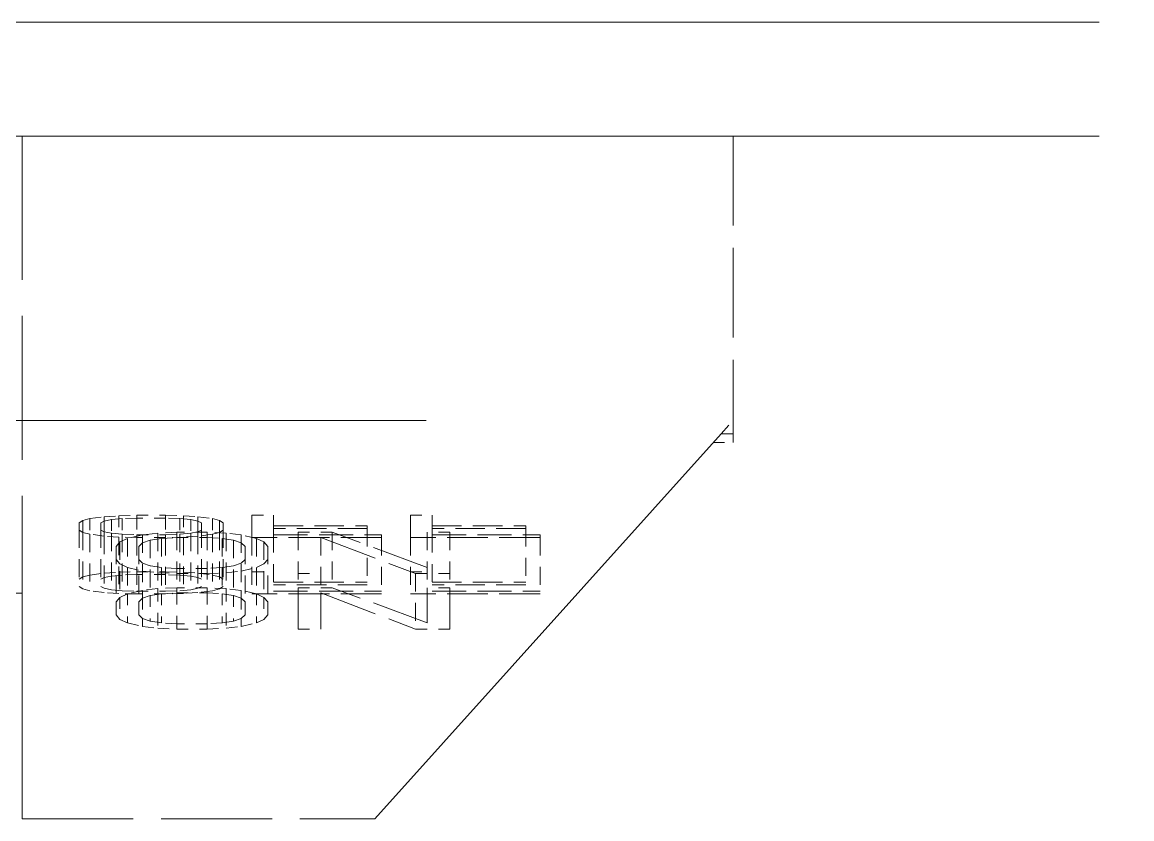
# Model space of a CAD drawing. Header units: millimetres. Extents: x 0 to 5945, y 0 to 4205.
# Drawn here: x 1976.13 to 1985.88, y 2205.96 to 2212.96 of the extents above; entities that cross this region are included whole.
import ezdxf

# ---------------------------------------------------------------- set-up
doc = ezdxf.new("R2010")
doc.units = ezdxf.units.MM
doc.header["$LTSCALE"] = 5
doc.linetypes.add('DASHED', pattern=[0.2067, 0.1654, -0.0413])
doc.layers.add('가려진 것(ISO)', color=2, linetype='DASHED', lineweight=18)

msp = doc.modelspace()

# ---------------------------------------------------------------- linework, layer by layer
at = {"layer": '가려진 것(ISO)', "ltscale": 12.44039}
for p, q in [((1923.8765, 2212.957), (2013.8765, 2212.957)), ((1923.8765, 2211.957), (2013.8765, 2211.957))]:
    msp.add_line(p, q, dxfattribs=at)
at = {"layer": '가려진 것(ISO)', "ltscale": 1.530006}
msp.add_line((1976.1265, 2211.957), (1976.1265, 2207.9404), dxfattribs=at)
at = {"layer": '가려진 것(ISO)', "ltscale": 0.952248}
msp.add_line((1982.3765, 2211.957), (1982.3765, 2209.457), dxfattribs=at)
at = {"layer": '가려진 것(ISO)', "ltscale": 13.062409}
msp.add_line((1955.3765, 2209.457), (1982.3765, 2209.457), dxfattribs=at)
at = {"layer": '가려진 것(ISO)', "ltscale": 0.059692}
msp.add_line((1982.2715, 2209.3404), (1982.3765, 2209.457), dxfattribs=at)
at = {"layer": '가려진 것(ISO)', "ltscale": 0.195486}
msp.add_line((1982.3765, 2209.457), (1982.3765, 2209.3404), dxfattribs=at)
at = {"layer": '가려진 것(ISO)', "ltscale": 5.789288}
msp.add_line((1979.2265, 2205.957), (1982.2715, 2209.3404), dxfattribs=at)
at = {"layer": '가려진 것(ISO)', "ltscale": 0.039899}
msp.add_line((1982.2715, 2209.3404), (1982.3765, 2209.3404), dxfattribs=at)
at = {"layer": '가려진 것(ISO)', "ltscale": 0.029529}
msp.add_line((1982.3765, 2209.2626), (1982.3765, 2209.3404), dxfattribs=at)
at = {"layer": '가려진 것(ISO)', "ltscale": 0.066564}
msp.add_line((1982.2015, 2209.2626), (1982.3765, 2209.2626), dxfattribs=at)
at = {"layer": '가려진 것(ISO)', "ltscale": 0.068869}
for p, q in [((1976.7215, 2208.5946), (1976.8481, 2208.6112)), ((1977.6715, 2208.6112), (1977.7981, 2208.5946)), ((1976.8481, 2208.4408), (1976.7215, 2208.4574)), ((1977.7981, 2208.4574), (1977.6715, 2208.4408)), ((1976.7215, 2208.0988), (1976.8481, 2208.1154)), ((1977.6715, 2208.1154), (1977.7981, 2208.0988)), ((1976.8481, 2207.9449), (1976.7215, 2207.9616)), ((1977.7981, 2207.9616), (1977.6715, 2207.9449))]:
    msp.add_line(p, q, dxfattribs=at)
at = {"layer": '가려진 것(ISO)', "ltscale": 0.054079}
for p, q in [((1976.8481, 2208.6112), (1976.9748, 2208.6196)), ((1977.5448, 2208.6196), (1977.6715, 2208.6112)), ((1976.9748, 2208.4325), (1976.8481, 2208.4408)), ((1977.6715, 2208.4408), (1977.5448, 2208.4325)), ((1976.8481, 2208.1154), (1976.9748, 2208.1237)), ((1977.5448, 2208.1237), (1977.6715, 2208.1154)), ((1976.9748, 2207.9366), (1976.8481, 2207.9449)), ((1977.6715, 2207.9449), (1977.5448, 2207.9366))]:
    msp.add_line(p, q, dxfattribs=at)
at = {"layer": '가려진 것(ISO)', "ltscale": 0.014273}
for p, q in [((1976.8481, 2208.6112), (1976.8481, 2208.5738)), ((1977.6715, 2208.6112), (1977.6715, 2208.5738)), ((1976.8481, 2208.4782), (1976.8481, 2208.4408)), ((1977.6715, 2208.4782), (1977.6715, 2208.4408))]:
    msp.add_line(p, q, dxfattribs=at)
at = {"layer": '가려진 것(ISO)', "ltscale": 0.061461}
for p, q in [((1976.9748, 2208.6196), (1977.1331, 2208.6237)), ((1977.3865, 2208.6237), (1977.5448, 2208.6196)), ((1977.1331, 2208.4283), (1976.9748, 2208.4325)), ((1977.5448, 2208.4325), (1977.3865, 2208.4283)), ((1976.9748, 2208.1237), (1977.1331, 2208.1279)), ((1977.3865, 2208.1279), (1977.5448, 2208.1237)), ((1977.1331, 2207.9325), (1976.9748, 2207.9366)), ((1977.5448, 2207.9366), (1977.3865, 2207.9325))]:
    msp.add_line(p, q, dxfattribs=at)
at = {"layer": '가려진 것(ISO)', "ltscale": 0.071765}
for p, q in [((1976.9748, 2208.6196), (1976.9748, 2208.4325)), ((1977.5448, 2208.6196), (1977.5448, 2208.4325))]:
    msp.add_line(p, q, dxfattribs=at)
at = {"layer": '가려진 것(ISO)', "ltscale": 0.096405}
for p, q in [((1977.1331, 2208.6237), (1977.3865, 2208.6237)), ((1977.3865, 2208.5988), (1977.1331, 2208.5988)), ((1977.1331, 2208.4533), (1977.3865, 2208.4533)), ((1977.3865, 2208.4283), (1977.1331, 2208.4283)), ((1977.1331, 2208.1279), (1977.3865, 2208.1279)), ((1977.3865, 2208.1029), (1977.1331, 2208.1029)), ((1977.1331, 2207.9574), (1977.3865, 2207.9574)), ((1977.3865, 2207.9325), (1977.1331, 2207.9325))]:
    msp.add_line(p, q, dxfattribs=at)
at = {"layer": '가려진 것(ISO)', "ltscale": 0.009482}
for p, q in [((1977.1331, 2208.6237), (1977.1331, 2208.5988)), ((1977.3865, 2208.6237), (1977.3865, 2208.5988)), ((1978.3365, 2208.5323), (1978.3365, 2208.5073)), ((1979.7298, 2208.5323), (1979.7298, 2208.5073)), ((1977.1331, 2208.4533), (1977.1331, 2208.4283)), ((1977.3865, 2208.4533), (1977.3865, 2208.4283))]:
    msp.add_line(p, q, dxfattribs=at)
at = {"layer": '가려진 것(ISO)', "ltscale": 0.072278}
for p, q in [((1978.1465, 2208.6237), (1978.3365, 2208.6237)), ((1978.1465, 2208.1279), (1978.3365, 2208.1279))]:
    msp.add_line(p, q, dxfattribs=at)
at = {"layer": '가려진 것(ISO)', "ltscale": 0.578928}
for p, q in [((1978.1465, 2208.4283), (1978.1465, 2208.6237)), ((1979.5398, 2208.4283), (1979.5398, 2208.6237))]:
    msp.add_line(p, q, dxfattribs=at)
at = {"layer": '가려진 것(ISO)', "ltscale": 0.270934}
for p, q in [((1978.3365, 2208.6237), (1978.3365, 2208.5323)), ((1979.7298, 2208.6237), (1979.7298, 2208.5323))]:
    msp.add_line(p, q, dxfattribs=at)
at = {"layer": '가려진 것(ISO)', "ltscale": 0.072279}
for p, q in [((1979.5398, 2208.6237), (1979.7298, 2208.6237)), ((1979.5398, 2208.1279), (1979.7298, 2208.1279))]:
    msp.add_line(p, q, dxfattribs=at)
at = {"layer": '가려진 것(ISO)', "ltscale": 0.062669}
for p, q in [((1976.6265, 2208.5572), (1976.6581, 2208.578)), ((1977.8615, 2208.578), (1977.8931, 2208.5572)), ((1976.6581, 2208.474), (1976.6265, 2208.4948)), ((1977.8931, 2208.4948), (1977.8615, 2208.474)), ((1976.6265, 2208.0613), (1976.6581, 2208.0821)), ((1977.8615, 2208.0821), (1977.8931, 2208.0613)), ((1976.6581, 2207.9782), (1976.6265, 2207.999)), ((1977.8931, 2207.999), (1977.8615, 2207.9782))]:
    msp.add_line(p, q, dxfattribs=at)
at = {"layer": '가려진 것(ISO)', "ltscale": 0.184696}
for p, q in [((1976.6265, 2208.4948), (1976.6265, 2208.5572)), ((1976.8165, 2208.5572), (1976.8165, 2208.4948)), ((1977.7031, 2208.4948), (1977.7031, 2208.5572)), ((1977.8931, 2208.5572), (1977.8931, 2208.4948))]:
    msp.add_line(p, q, dxfattribs=at)
at = {"layer": '가려진 것(ISO)', "ltscale": 0.054768}
for p, q in [((1976.6581, 2208.578), (1976.7215, 2208.5946)), ((1977.7981, 2208.5946), (1977.8615, 2208.578)), ((1976.7215, 2208.4574), (1976.6581, 2208.474)), ((1977.8615, 2208.474), (1977.7981, 2208.4574)), ((1976.6581, 2208.0821), (1976.7215, 2208.0988)), ((1977.7981, 2208.0988), (1977.8615, 2208.0821)), ((1976.7215, 2207.9616), (1976.6581, 2207.9782)), ((1977.8615, 2207.9782), (1977.7981, 2207.9616))]:
    msp.add_line(p, q, dxfattribs=at)
at = {"layer": '가려진 것(ISO)', "ltscale": 0.039825}
for p, q in [((1976.6581, 2208.578), (1976.6581, 2208.474)), ((1977.8615, 2208.578), (1977.8615, 2208.474))]:
    msp.add_line(p, q, dxfattribs=at)
at = {"layer": '가려진 것(ISO)', "ltscale": 0.052601}
for p, q in [((1976.7215, 2208.5946), (1976.7215, 2208.4574)), ((1977.0065, 2208.5946), (1977.0065, 2208.4574)), ((1977.5131, 2208.5946), (1977.5131, 2208.4574)), ((1977.7981, 2208.5946), (1977.7981, 2208.4574))]:
    msp.add_line(p, q, dxfattribs=at)
at = {"layer": '가려진 것(ISO)', "ltscale": 0.050634}
for p, q in [((1976.8481, 2208.5738), (1976.8165, 2208.5572)), ((1977.7031, 2208.5572), (1977.6715, 2208.5738)), ((1976.8165, 2208.4948), (1976.8481, 2208.4782)), ((1977.6715, 2208.4782), (1977.7031, 2208.4948)), ((1976.8481, 2208.078), (1976.8165, 2208.0613)), ((1977.7031, 2208.0613), (1977.6715, 2208.078)), ((1976.8165, 2207.999), (1976.8481, 2207.9824)), ((1977.6715, 2207.9824), (1977.7031, 2207.999))]:
    msp.add_line(p, q, dxfattribs=at)
at = {"layer": '가려진 것(ISO)', "ltscale": 0.044037}
for p, q in [((1976.9115, 2208.5863), (1976.8481, 2208.5738)), ((1977.6715, 2208.5738), (1977.6081, 2208.5863)), ((1976.8481, 2208.4782), (1976.9115, 2208.4657)), ((1977.6081, 2208.4657), (1977.6715, 2208.4782)), ((1976.9115, 2208.0904), (1976.8481, 2208.078)), ((1977.6715, 2208.078), (1977.6081, 2208.0904)), ((1976.8481, 2207.9824), (1976.9115, 2207.9699)), ((1977.6081, 2207.9699), (1977.6715, 2207.9824))]:
    msp.add_line(p, q, dxfattribs=at)
at = {"layer": '가려진 것(ISO)', "ltscale": 0.036631}
for p, q in [((1976.8481, 2208.5738), (1976.8481, 2208.4782)), ((1977.6715, 2208.5738), (1977.6715, 2208.4782))]:
    msp.add_line(p, q, dxfattribs=at)
at = {"layer": '가려진 것(ISO)', "ltscale": 0.043681}
for p, q in [((1977.0065, 2208.5946), (1976.9115, 2208.5863)), ((1977.6081, 2208.5863), (1977.5131, 2208.5946)), ((1976.9115, 2208.4657), (1977.0065, 2208.4574)), ((1977.5131, 2208.4574), (1977.6081, 2208.4657)), ((1977.0065, 2208.0988), (1976.9115, 2208.0904)), ((1977.6081, 2208.0904), (1977.5131, 2208.0988)), ((1976.9115, 2207.9699), (1977.0065, 2207.9616)), ((1977.5131, 2207.9616), (1977.6081, 2207.9699))]:
    msp.add_line(p, q, dxfattribs=at)
at = {"layer": '가려진 것(ISO)', "ltscale": 0.046213}
for p, q in [((1976.9115, 2208.5863), (1976.9115, 2208.4657)), ((1977.6081, 2208.5863), (1977.6081, 2208.4657))]:
    msp.add_line(p, q, dxfattribs=at)
at = {"layer": '가려진 것(ISO)', "ltscale": 0.0497}
for p, q in [((1977.1331, 2208.5988), (1977.0065, 2208.5946)), ((1977.5131, 2208.5946), (1977.3865, 2208.5988)), ((1977.0065, 2208.4574), (1977.1331, 2208.4533)), ((1977.3865, 2208.4533), (1977.5131, 2208.4574)), ((1977.1331, 2208.1029), (1977.0065, 2208.0988)), ((1977.5131, 2208.0988), (1977.3865, 2208.1029)), ((1977.0065, 2207.9616), (1977.1331, 2207.9574)), ((1977.3865, 2207.9574), (1977.5131, 2207.9616))]:
    msp.add_line(p, q, dxfattribs=at)
at = {"layer": '가려진 것(ISO)', "ltscale": 0.055795}
for p, q in [((1977.1331, 2208.5988), (1977.1331, 2208.4533)), ((1977.3865, 2208.5988), (1977.3865, 2208.4533))]:
    msp.add_line(p, q, dxfattribs=at)
at = {"layer": '가려진 것(ISO)', "ltscale": 0.31354}
for p, q in [((1978.3365, 2208.5323), (1979.1598, 2208.5323)), ((1979.1598, 2208.5073), (1978.3365, 2208.5073)), ((1979.7298, 2208.5323), (1980.5531, 2208.5323)), ((1980.5531, 2208.5073), (1979.7298, 2208.5073)), ((1978.3365, 2208.0364), (1979.1598, 2208.0364)), ((1979.7298, 2208.0364), (1980.5531, 2208.0364)), ((1979.1598, 2208.0115), (1978.3365, 2208.0115)), ((1980.5531, 2208.0115), (1979.7298, 2208.0115))]:
    msp.add_line(p, q, dxfattribs=at)
at = {"layer": '가려진 것(ISO)', "ltscale": 0.160057}
for p, q in [((1978.3365, 2208.5073), (1978.3365, 2208.4533)), ((1979.7298, 2208.5073), (1979.7298, 2208.4533))]:
    msp.add_line(p, q, dxfattribs=at)
at = {"layer": '가려진 것(ISO)', "ltscale": 0.073818}
for p, q in [((1979.1598, 2208.5323), (1979.1598, 2208.5073)), ((1980.5531, 2208.5323), (1980.5531, 2208.5073)), ((1979.2865, 2208.4533), (1979.2865, 2208.4283)), ((1980.6798, 2208.4533), (1980.6798, 2208.4283))]:
    msp.add_line(p, q, dxfattribs=at)
at = {"layer": '가려진 것(ISO)', "ltscale": 0.19037}
for p, q in [((1979.1598, 2208.5073), (1979.1598, 2208.0115)), ((1980.5531, 2208.5073), (1980.5531, 2208.0115)), ((1976.6265, 2208.4948), (1976.6265, 2207.999)), ((1976.6581, 2208.474), (1976.6581, 2207.9782)), ((1976.7215, 2208.4574), (1976.7215, 2207.9616)), ((1976.8165, 2208.4948), (1976.8165, 2207.999)), ((1976.8481, 2208.4408), (1976.8481, 2207.9449)), ((1976.9115, 2208.4657), (1976.9115, 2207.9699)), ((1976.9748, 2208.4325), (1976.9748, 2207.9366)), ((1977.0065, 2208.4574), (1977.0065, 2207.9616)), ((1977.052, 2208.4206), (1977.052, 2207.9337)), ((1977.1331, 2208.4283), (1977.1331, 2207.9325)), ((1977.1853, 2208.4515), (1977.1853, 2207.9646)), ((1977.3186, 2208.467), (1977.3186, 2207.9801)), ((1977.352, 2208.4206), (1977.352, 2207.9337)), ((1977.3865, 2208.4283), (1977.3865, 2207.9325)), ((1977.4853, 2208.4747), (1977.4853, 2207.9878)), ((1977.5131, 2208.4574), (1977.5131, 2207.9616)), ((1977.5448, 2208.4325), (1977.5448, 2207.9366)), ((1977.6081, 2208.4657), (1977.6081, 2207.9699)), ((1977.6715, 2208.4408), (1977.6715, 2207.9449)), ((1977.7031, 2208.4948), (1977.7031, 2207.999)), ((1977.752, 2208.4747), (1977.752, 2207.9878)), ((1977.7981, 2208.4574), (1977.7981, 2207.9616)), ((1977.8615, 2208.474), (1977.8615, 2207.9782)), ((1977.8853, 2208.4206), (1977.8853, 2207.9337)), ((1977.8931, 2208.4948), (1977.8931, 2207.999)), ((1977.9186, 2208.467), (1977.9186, 2207.9801)), ((1978.052, 2208.4515), (1978.052, 2207.9646)), ((1978.1465, 2208.4283), (1978.1465, 2207.9325)), ((1978.1853, 2208.4206), (1978.1853, 2207.9337)), ((1978.3365, 2208.4533), (1978.3365, 2207.9574)), ((1978.552, 2208.4747), (1978.552, 2207.9878)), ((1978.752, 2208.4283), (1978.752, 2207.9414)), ((1978.852, 2208.4747), (1978.852, 2207.9878)), ((1979.2865, 2208.4283), (1979.2865, 2207.9325)), ((1979.5398, 2208.4283), (1979.5398, 2207.9325)), ((1979.6853, 2208.4747), (1979.6853, 2207.9878)), ((1979.7298, 2208.4533), (1979.7298, 2207.9574)), ((1979.8853, 2208.4747), (1979.8853, 2207.9878)), ((1980.6798, 2208.4283), (1980.6798, 2207.9325)), ((1976.952, 2208.351), (1976.952, 2207.864)), ((1976.9853, 2208.3896), (1976.9853, 2207.9027)), ((1977.152, 2208.351), (1977.152, 2207.864)), ((1977.252, 2208.4051), (1977.252, 2207.9182)), ((1977.9853, 2208.4051), (1977.9853, 2207.9182)), ((1978.0853, 2208.351), (1978.0853, 2207.864)), ((1978.252, 2208.3896), (1978.252, 2207.9027)), ((1978.2853, 2208.351), (1978.2853, 2207.864)), ((1979.5853, 2208.1112), (1979.5853, 2207.6242))]:
    msp.add_line(p, q, dxfattribs=at)
at = {"layer": '가려진 것(ISO)', "ltscale": 0.057656}
for p, q in [((1977.052, 2208.4206), (1976.9853, 2208.3896)), ((1978.252, 2208.3896), (1978.1853, 2208.4206)), ((1976.9853, 2208.1963), (1977.052, 2208.1653)), ((1978.1853, 2208.1653), (1978.252, 2208.1963)), ((1977.052, 2207.9337), (1976.9853, 2207.9027)), ((1978.252, 2207.9027), (1978.1853, 2207.9337)), ((1976.9853, 2207.7093), (1977.052, 2207.6784)), ((1978.1853, 2207.6784), (1978.252, 2207.7093))]:
    msp.add_line(p, q, dxfattribs=at)
at = {"layer": '가려진 것(ISO)', "ltscale": 0.072499}
for p, q in [((1977.1853, 2208.4515), (1977.052, 2208.4206)), ((1978.1853, 2208.4206), (1978.052, 2208.4515)), ((1977.052, 2208.1653), (1977.1853, 2208.1344)), ((1978.052, 2208.1344), (1978.1853, 2208.1653)), ((1977.1853, 2207.9646), (1977.052, 2207.9337)), ((1978.1853, 2207.9337), (1978.052, 2207.9646)), ((1977.052, 2207.6784), (1977.1853, 2207.6475)), ((1978.052, 2207.6475), (1978.1853, 2207.6784))]:
    msp.add_line(p, q, dxfattribs=at)
at = {"layer": '가려진 것(ISO)', "ltscale": 0.056931}
for p, q in [((1977.3186, 2208.467), (1977.1853, 2208.4515)), ((1978.052, 2208.4515), (1977.9186, 2208.467)), ((1977.1853, 2208.1344), (1977.3186, 2208.1189)), ((1977.9186, 2208.1189), (1978.052, 2208.1344)), ((1977.3186, 2207.9801), (1977.1853, 2207.9646)), ((1978.052, 2207.9646), (1977.9186, 2207.9801)), ((1977.1853, 2207.6475), (1977.3186, 2207.632)), ((1977.9186, 2207.632), (1978.052, 2207.6475))]:
    msp.add_line(p, q, dxfattribs=at)
at = {"layer": '가려진 것(ISO)', "ltscale": 0.045985}
for p, q in [((1977.252, 2208.4051), (1977.352, 2208.4206)), ((1977.8853, 2208.4206), (1977.9853, 2208.4051)), ((1977.352, 2208.1653), (1977.252, 2208.1808)), ((1977.9853, 2208.1808), (1977.8853, 2208.1653)), ((1977.252, 2207.9182), (1977.352, 2207.9337)), ((1977.8853, 2207.9337), (1977.9853, 2207.9182)), ((1977.352, 2207.6784), (1977.252, 2207.6939)), ((1977.9853, 2207.6939), (1977.8853, 2207.6784))]:
    msp.add_line(p, q, dxfattribs=at)
at = {"layer": '가려진 것(ISO)', "ltscale": 0.064701}
for p, q in [((1977.4853, 2208.4747), (1977.3186, 2208.467)), ((1977.9186, 2208.467), (1977.752, 2208.4747)), ((1977.3186, 2208.1189), (1977.4853, 2208.1112)), ((1977.752, 2208.1112), (1977.9186, 2208.1189)), ((1977.4853, 2207.9878), (1977.3186, 2207.9801)), ((1977.9186, 2207.9801), (1977.752, 2207.9878)), ((1977.3186, 2207.632), (1977.4853, 2207.6242)), ((1977.752, 2207.6242), (1977.9186, 2207.632))]:
    msp.add_line(p, q, dxfattribs=at)
at = {"layer": '가려진 것(ISO)', "ltscale": 0.052321}
for p, q in [((1977.352, 2208.4206), (1977.4853, 2208.4283)), ((1977.752, 2208.4283), (1977.8853, 2208.4206)), ((1977.4853, 2208.1576), (1977.352, 2208.1653)), ((1977.8853, 2208.1653), (1977.752, 2208.1576)), ((1977.352, 2207.9337), (1977.4853, 2207.9414)), ((1977.752, 2207.9414), (1977.8853, 2207.9337)), ((1977.4853, 2207.6707), (1977.352, 2207.6784)), ((1977.8853, 2207.6784), (1977.752, 2207.6707))]:
    msp.add_line(p, q, dxfattribs=at)
at = {"layer": '가려진 것(ISO)', "ltscale": 0.101484}
for p, q in [((1977.752, 2208.4747), (1977.4853, 2208.4747)), ((1977.4853, 2208.4283), (1977.752, 2208.4283)), ((1977.752, 2208.1576), (1977.4853, 2208.1576)), ((1977.4853, 2208.1112), (1977.752, 2208.1112)), ((1977.752, 2207.9878), (1977.4853, 2207.9878)), ((1977.4853, 2207.9414), (1977.752, 2207.9414)), ((1977.752, 2207.6707), (1977.4853, 2207.6707)), ((1977.4853, 2207.6242), (1977.752, 2207.6242))]:
    msp.add_line(p, q, dxfattribs=at)
at = {"layer": '가려진 것(ISO)', "ltscale": 0.434171}
for p, q in [((1979.2865, 2208.4283), (1978.1465, 2208.4283)), ((1980.6798, 2208.4283), (1979.5398, 2208.4283)), ((1979.2865, 2207.9325), (1978.1465, 2207.9325)), ((1980.6798, 2207.9325), (1979.5398, 2207.9325))]:
    msp.add_line(p, q, dxfattribs=at)
at = {"layer": '가려진 것(ISO)', "ltscale": 0.361792}
for p, q in [((1978.3365, 2208.4533), (1979.2865, 2208.4533)), ((1979.7298, 2208.4533), (1980.6798, 2208.4533)), ((1978.3365, 2207.9574), (1979.2865, 2207.9574)), ((1979.7298, 2207.9574), (1980.6798, 2207.9574))]:
    msp.add_line(p, q, dxfattribs=at)
at = {"layer": '가려진 것(ISO)', "ltscale": 0.114182}
for p, q in [((1978.852, 2208.4747), (1978.552, 2208.4747)), ((1979.5853, 2208.1112), (1979.8853, 2208.1112)), ((1978.852, 2207.9878), (1978.552, 2207.9878)), ((1979.5853, 2207.6242), (1979.8853, 2207.6242))]:
    msp.add_line(p, q, dxfattribs=at)
at = {"layer": '가려진 것(ISO)', "ltscale": 0.619152}
for p, q in [((1978.752, 2208.4283), (1979.5853, 2208.1112)), ((1978.752, 2207.9414), (1979.5853, 2207.6242))]:
    msp.add_line(p, q, dxfattribs=at)
at = {"layer": '가려진 것(ISO)', "ltscale": 0.608054}
for p, q in [((1979.6853, 2208.1653), (1978.852, 2208.4747)), ((1979.6853, 2207.6784), (1978.852, 2207.9878))]:
    msp.add_line(p, q, dxfattribs=at)
at = {"layer": '가려진 것(ISO)', "ltscale": 0.076088}
for p, q in [((1979.8853, 2208.4747), (1979.6853, 2208.4747)), ((1978.552, 2208.1112), (1978.752, 2208.1112)), ((1979.8853, 2207.9878), (1979.6853, 2207.9878)), ((1978.552, 2207.6242), (1978.752, 2207.6242))]:
    msp.add_line(p, q, dxfattribs=at)
at = {"layer": '가려진 것(ISO)', "ltscale": 0.065972}
for p, q in [((1976.9853, 2208.3896), (1976.952, 2208.351)), ((1978.2853, 2208.351), (1978.252, 2208.3896)), ((1976.952, 2208.2349), (1976.9853, 2208.1963)), ((1978.252, 2208.1963), (1978.2853, 2208.2349)), ((1976.9853, 2207.9027), (1976.952, 2207.864)), ((1978.2853, 2207.864), (1978.252, 2207.9027)), ((1976.952, 2207.748), (1976.9853, 2207.7093)), ((1978.252, 2207.7093), (1978.2853, 2207.748))]:
    msp.add_line(p, q, dxfattribs=at)
at = {"layer": '가려진 것(ISO)', "ltscale": 0.053304}
for p, q in [((1977.152, 2208.351), (1977.1853, 2208.3819)), ((1978.052, 2208.3819), (1978.0853, 2208.351)), ((1977.1853, 2208.204), (1977.152, 2208.2349)), ((1978.0853, 2208.2349), (1978.052, 2208.204)), ((1977.152, 2207.864), (1977.1853, 2207.895)), ((1978.052, 2207.895), (1978.0853, 2207.864)), ((1977.1853, 2207.7171), (1977.152, 2207.748)), ((1978.0853, 2207.748), (1978.052, 2207.7171))]:
    msp.add_line(p, q, dxfattribs=at)
at = {"layer": '가려진 것(ISO)', "ltscale": 0.04636}
for p, q in [((1977.1853, 2208.3819), (1977.252, 2208.4051)), ((1977.9853, 2208.4051), (1978.052, 2208.3819)), ((1977.252, 2208.1808), (1977.1853, 2208.204)), ((1978.052, 2208.204), (1977.9853, 2208.1808)), ((1977.1853, 2207.895), (1977.252, 2207.9182)), ((1977.9853, 2207.9182), (1978.052, 2207.895)), ((1977.252, 2207.6939), (1977.1853, 2207.7171)), ((1978.052, 2207.7171), (1977.9853, 2207.6939))]:
    msp.add_line(p, q, dxfattribs=at)
at = {"layer": '가려진 것(ISO)', "ltscale": 5.52352}
msp.add_line((1961.6265, 2207.9404), (1976.1265, 2207.9404), dxfattribs=at)
at = {"layer": '가려진 것(ISO)', "ltscale": 3.324861}
msp.add_line((1976.1265, 2205.957), (1976.1265, 2207.9404), dxfattribs=at)
at = {"layer": '가려진 것(ISO)', "ltscale": 0.099755}
for p, q in [((1977.052, 2207.9337), (1977.052, 2207.6784)), ((1977.352, 2207.9337), (1977.352, 2207.6784)), ((1977.8853, 2207.9337), (1977.8853, 2207.6784)), ((1978.1853, 2207.9337), (1978.1853, 2207.6784))]:
    msp.add_line(p, q, dxfattribs=at)
at = {"layer": '가려진 것(ISO)', "ltscale": 0.027133}
for p, q in [((1977.1853, 2207.9646), (1977.1853, 2207.895)), ((1978.052, 2207.9646), (1978.052, 2207.895)), ((1977.1853, 2207.7171), (1977.1853, 2207.6475)), ((1978.052, 2207.7171), (1978.052, 2207.6475))]:
    msp.add_line(p, q, dxfattribs=at)
at = {"layer": '가려진 것(ISO)', "ltscale": 0.087651}
for p, q in [((1977.252, 2207.9182), (1977.252, 2207.6939)), ((1977.9853, 2207.9182), (1977.9853, 2207.6939))]:
    msp.add_line(p, q, dxfattribs=at)
at = {"layer": '가려진 것(ISO)', "ltscale": 0.136066}
for p, q in [((1977.3186, 2207.9801), (1977.3186, 2207.632)), ((1977.9186, 2207.9801), (1977.9186, 2207.632))]:
    msp.add_line(p, q, dxfattribs=at)
at = {"layer": '가려진 것(ISO)', "ltscale": 0.018055}
for p, q in [((1977.4853, 2207.9878), (1977.4853, 2207.9414)), ((1977.752, 2207.9878), (1977.752, 2207.9414)), ((1977.4853, 2207.6707), (1977.4853, 2207.6242)), ((1977.752, 2207.6707), (1977.752, 2207.6242))]:
    msp.add_line(p, q, dxfattribs=at)
at = {"layer": '가려진 것(ISO)', "ltscale": 0.105807}
for p, q in [((1977.4853, 2207.9414), (1977.4853, 2207.6707)), ((1977.752, 2207.9414), (1977.752, 2207.6707))]:
    msp.add_line(p, q, dxfattribs=at)
at = {"layer": '가려진 것(ISO)', "ltscale": 0.609403}
for p, q in [((1978.552, 2207.9878), (1978.552, 2207.6242)), ((1979.8853, 2207.6242), (1979.8853, 2207.9878))]:
    msp.add_line(p, q, dxfattribs=at)
at = {"layer": '가려진 것(ISO)', "ltscale": 0.531594}
msp.add_line((1978.752, 2207.6242), (1978.752, 2207.9414), dxfattribs=at)
at = {"layer": '가려진 것(ISO)', "ltscale": 0.518626}
msp.add_line((1979.6853, 2207.9878), (1979.6853, 2207.6784), dxfattribs=at)
at = {"layer": '가려진 것(ISO)', "ltscale": 0.194422}
for p, q in [((1976.952, 2207.864), (1976.952, 2207.748)), ((1977.152, 2207.748), (1977.152, 2207.864)), ((1978.0853, 2207.864), (1978.0853, 2207.748)), ((1978.2853, 2207.748), (1978.2853, 2207.864))]:
    msp.add_line(p, q, dxfattribs=at)
at = {"layer": '가려진 것(ISO)', "ltscale": 0.075548}
for p, q in [((1976.9853, 2207.9027), (1976.9853, 2207.7093)), ((1978.252, 2207.9027), (1978.252, 2207.7093))]:
    msp.add_line(p, q, dxfattribs=at)
at = {"layer": '가려진 것(ISO)', "ltscale": 0.069496}
for p, q in [((1977.1853, 2207.895), (1977.1853, 2207.7171)), ((1978.052, 2207.895), (1978.052, 2207.7171))]:
    msp.add_line(p, q, dxfattribs=at)
at = {"layer": '가려진 것(ISO)', "ltscale": 1.180812}
msp.add_line((1976.1265, 2205.957), (1979.2265, 2205.957), dxfattribs=at)

doc.saveas('drawing.dxf')
